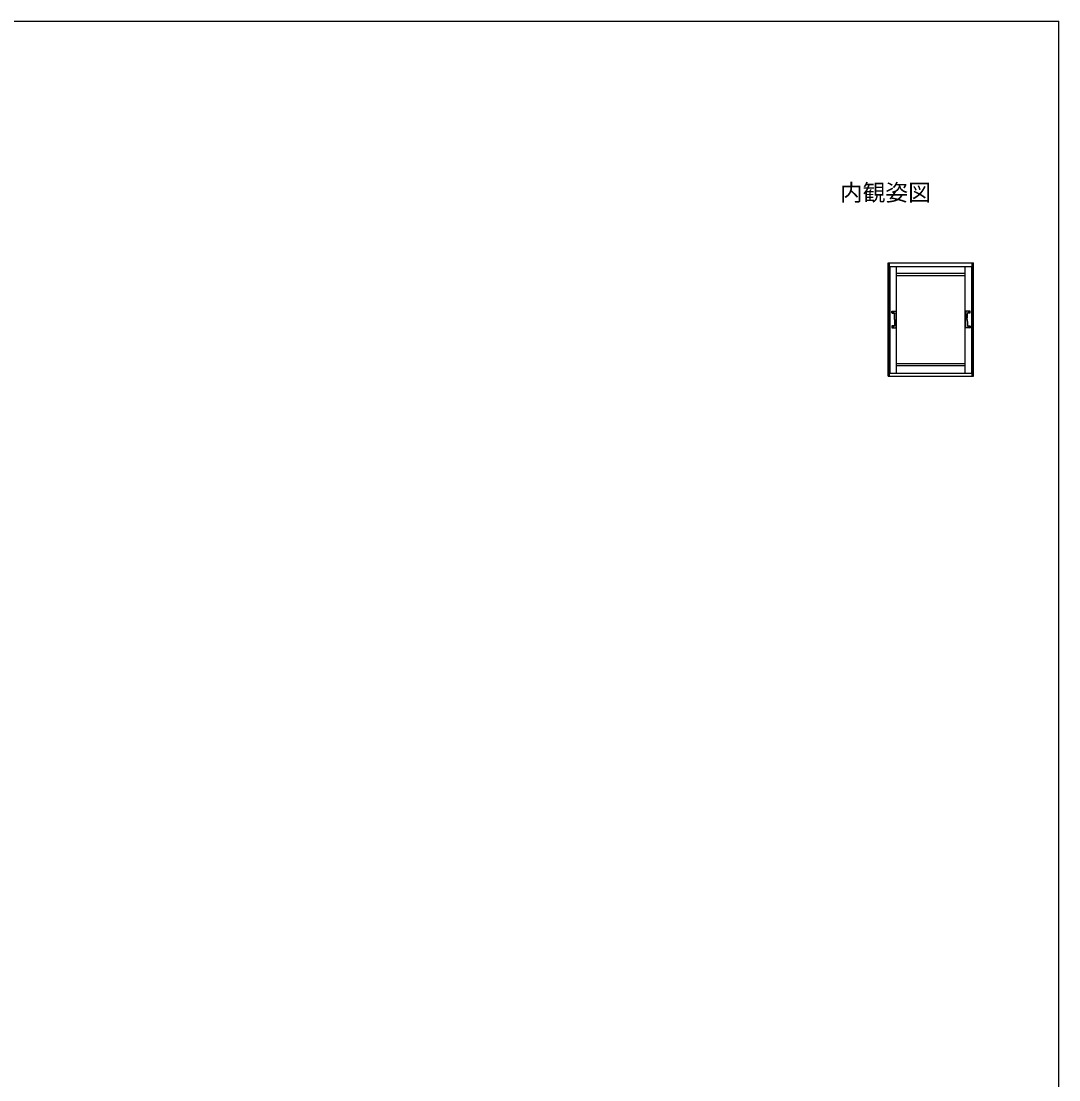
# Model space of a CAD drawing. Units: millimetres, scale not verified. Extents: x -525 to 525, y -782 to 777.
# Drawn here: x 160 to 525, y 374.9 to 747.5 of the extents above; entities that cross this region are included whole.
import ezdxf
from ezdxf.enums import TextEntityAlignment as Align

# ---------------------------------------------------------------- set-up
doc = ezdxf.new("R2010")
doc.units = ezdxf.units.MM
doc.header["$LTSCALE"] = 4
for name, color, linetype in [('0-1_USER1', 3, 'Continuous'), ('0-5_YKK_A1', 4, 'Continuous'), ('0-7_YKK_ZWAK', 7, 'Continuous')]:
    doc.layers.add(name, color=color, linetype=linetype)
doc.styles.add('ＭＳ ゴシック', font='')
doc.styles.get('ＭＳ ゴシック').set_extended_font_data('MS Gothic')

msp = doc.modelspace()

# ---------------------------------------------------------------- linework, layer by layer
at = {"layer": '0-5_YKK_A1'}
for p, q in [((465, 622.5), (465, 662.5)), ((465, 662.5), (495, 662.5)), ((465.5, 622.5), (465.5, 662.5)), ((465.5, 661.175), (494.5, 661.175)), ((465.65, 623.5), (465.65, 661.175)), ((467.9, 623.5), (467.9, 661.175)), ((492.1, 623.5), (492.1, 661.175)), ((494.35, 623.5), (494.35, 661.175)), ((494.5, 622.5), (494.5, 662.5)), ((495, 622.5), (495, 662.5)), ((467.9, 658.85), (492.1, 658.85)), ((467.9, 658.03), (492.1, 658.03)), ((466.235, 644.86), (466.235, 645.4)), ((466.257, 644.807), (466.275, 644.789)), ((466.31, 645.475), (467.66, 645.475)), ((466.328, 644.766), (467.1, 644.757)), ((466.583, 645.143), (466.583, 645.108)), ((466.643, 645.143), (466.583, 645.143)), ((466.643, 645.108), (466.583, 645.108)), ((466.703, 645.228), (466.668, 645.228)), ((466.668, 645.228), (466.668, 645.168)), ((466.668, 645.083), (466.668, 645.023)), ((466.703, 645.023), (466.668, 645.023)), ((466.703, 645.228), (466.703, 645.168)), ((466.703, 645.083), (466.703, 645.023)), ((466.788, 645.143), (466.728, 645.143)), ((466.788, 645.108), (466.728, 645.108)), ((466.788, 645.143), (466.788, 645.108)), ((467.1, 644.757), (467.1, 644.757)), ((467.16, 644.654), (467.161, 644.592)), ((467.685, 644.6), (467.687, 644.659)), ((467.693, 644.794), (467.706, 644.807)), ((467.735, 645.4), (467.735, 644.877)), ((492.265, 645.4), (492.265, 644.877)), ((492.307, 644.794), (492.294, 644.807)), ((492.315, 644.6), (492.313, 644.659)), ((493.69, 645.475), (492.34, 645.475)), ((492.84, 644.654), (492.839, 644.592)), ((493.672, 644.766), (492.9, 644.757)), ((492.9, 644.757), (492.9, 644.757)), ((493.213, 645.143), (493.213, 645.108)), ((493.273, 645.143), (493.213, 645.143)), ((493.273, 645.108), (493.213, 645.108)), ((493.333, 645.228), (493.298, 645.228)), ((493.298, 645.228), (493.298, 645.168)), ((493.298, 645.083), (493.298, 645.023)), ((493.333, 645.023), (493.298, 645.023)), ((493.333, 645.228), (493.333, 645.168)), ((493.333, 645.083), (493.333, 645.023)), ((493.418, 645.143), (493.358, 645.143)), ((493.418, 645.108), (493.358, 645.108)), ((493.418, 645.143), (493.418, 645.108)), ((493.743, 644.807), (493.725, 644.789)), ((493.765, 644.86), (493.765, 645.4)), ((466.235, 640.14), (466.235, 639.6)), ((466.275, 640.211), (466.257, 640.193)), ((466.31, 639.525), (467.66, 639.525)), ((467.1, 640.243), (466.328, 640.234)), ((466.583, 639.893), (466.583, 639.858)), ((466.643, 639.893), (466.583, 639.893)), ((466.643, 639.858), (466.583, 639.858)), ((466.703, 639.978), (466.668, 639.978)), ((466.668, 639.978), (466.668, 639.918)), ((466.668, 639.833), (466.668, 639.773)), ((466.703, 639.773), (466.668, 639.773)), ((466.703, 639.978), (466.703, 639.918)), ((466.703, 639.833), (466.703, 639.773)), ((466.788, 639.893), (466.728, 639.893)), ((466.788, 639.858), (466.728, 639.858)), ((466.788, 639.893), (466.788, 639.858)), ((467.1, 640.243), (467.1, 640.243)), ((467.161, 640.403), (467.16, 640.346)), ((467.687, 640.341), (467.685, 640.402)), ((467.706, 640.193), (467.693, 640.206)), ((467.735, 639.6), (467.735, 640.123)), ((492.265, 639.6), (492.265, 640.123)), ((492.294, 640.193), (492.307, 640.206)), ((492.313, 640.341), (492.315, 640.402)), ((493.69, 639.525), (492.34, 639.525)), ((492.839, 640.403), (492.84, 640.346)), ((492.9, 640.243), (493.672, 640.234)), ((492.9, 640.243), (492.9, 640.243)), ((493.213, 639.893), (493.213, 639.858)), ((493.273, 639.893), (493.213, 639.893)), ((493.273, 639.858), (493.213, 639.858)), ((493.333, 639.978), (493.298, 639.978)), ((493.298, 639.978), (493.298, 639.918)), ((493.298, 639.833), (493.298, 639.773)), ((493.333, 639.773), (493.298, 639.773)), ((493.333, 639.978), (493.333, 639.918)), ((493.333, 639.833), (493.333, 639.773)), ((493.418, 639.893), (493.358, 639.893)), ((493.418, 639.858), (493.358, 639.858)), ((493.418, 639.893), (493.418, 639.858)), ((493.725, 640.211), (493.743, 640.193)), ((493.765, 640.14), (493.765, 639.6)), ((467.9, 627.07), (492.1, 627.07)), ((467.9, 626.25), (492.1, 626.25)), ((465, 622.5), (495, 622.5)), ((494.5, 623.5), (465.5, 623.5))]:
    msp.add_line(p, q, dxfattribs=at)
for points in [[(467.1, 644.757), (467.139, 644.756), (467.156, 644.755)], [(467.16, 644.66), (467.16, 644.657), (467.16, 644.654)], [(467.687, 644.673), (467.688, 644.704), (467.689, 644.733), (467.69, 644.76), (467.692, 644.783), (467.694, 644.798), (467.695, 644.808), (467.695, 644.812), (467.695, 644.812)], [(467.687, 644.659), (467.687, 644.672), (467.687, 644.673)], [(492.313, 644.673), (492.312, 644.704), (492.311, 644.733), (492.31, 644.76), (492.308, 644.783), (492.306, 644.798), (492.305, 644.808), (492.305, 644.812), (492.305, 644.812)], [(492.313, 644.659), (492.313, 644.672), (492.313, 644.673)], [(492.84, 644.66), (492.84, 644.657), (492.84, 644.654)], [(492.9, 644.757), (492.861, 644.756), (492.844, 644.755)], [(467.181, 642.5), (467.181, 642.739), (467.18, 642.978), (467.178, 643.262), (467.176, 643.544), (467.173, 643.827), (467.169, 644.107), (467.165, 644.383), (467.161, 644.594)], [(467.181, 642.5), (467.181, 642.261), (467.18, 642.022), (467.178, 641.738), (467.176, 641.456), (467.173, 641.173), (467.169, 640.893), (467.165, 640.617), (467.161, 640.401)], [(467.685, 644.602), (467.681, 644.388), (467.677, 644.113), (467.673, 643.834), (467.67, 643.554), (467.668, 643.269), (467.667, 642.984), (467.666, 642.742), (467.666, 642.5)], [(467.685, 640.4), (467.681, 640.611), (467.677, 640.887), (467.673, 641.166), (467.67, 641.446), (467.668, 641.731), (467.667, 642.016), (467.666, 642.258), (467.666, 642.5)], [(492.315, 644.602), (492.319, 644.388), (492.323, 644.113), (492.327, 643.834), (492.33, 643.554), (492.332, 643.269), (492.333, 642.984), (492.334, 642.742), (492.334, 642.5)], [(492.315, 640.4), (492.319, 640.611), (492.323, 640.887), (492.327, 641.166), (492.33, 641.446), (492.332, 641.731), (492.333, 642.016), (492.334, 642.258), (492.334, 642.5)], [(492.819, 642.5), (492.819, 642.739), (492.82, 642.978), (492.822, 643.262), (492.824, 643.544), (492.827, 643.827), (492.831, 644.107), (492.835, 644.383), (492.839, 644.594)], [(492.819, 642.5), (492.819, 642.261), (492.82, 642.022), (492.822, 641.738), (492.824, 641.456), (492.827, 641.173), (492.831, 640.893), (492.835, 640.617), (492.839, 640.401)], [(467.1, 640.243), (467.139, 640.244), (467.156, 640.245)], [(467.16, 640.346), (467.16, 640.332), (467.159, 640.319)], [(467.687, 640.338), (467.687, 640.34), (467.687, 640.341)], [(492.313, 640.338), (492.313, 640.34), (492.313, 640.341)], [(492.84, 640.346), (492.84, 640.332), (492.841, 640.319)], [(492.9, 640.243), (492.861, 640.244), (492.844, 640.245)]]:
    msp.add_lwpolyline(points, dxfattribs=at)
for centre, radius in [((466.685, 645.125), 0.2), ((466.685, 645.125), 0.188), ((493.315, 645.125), 0.2), ((493.315, 645.125), 0.188), ((466.685, 639.875), 0.2), ((466.685, 639.875), 0.188), ((493.315, 639.875), 0.2), ((493.315, 639.875), 0.188)]:
    msp.add_circle(centre, radius, dxfattribs=at)
for centre, radius, start, end in [((466.643, 645.168), 0.025, 270, 0), ((466.643, 645.083), 0.025, 0, 90), ((466.728, 645.168), 0.025, 180, 270), ((466.728, 645.083), 0.025, 90, 180), ((465.994, 644.666), 1.166, 359.74719, 7.19057), ((494.006, 644.666), 1.166, 172.80943, 180.25281), ((493.273, 645.168), 0.025, 270, 0), ((493.273, 645.083), 0.025, 0, 90), ((493.358, 645.168), 0.025, 180, 270), ((493.358, 645.083), 0.025, 90, 180), ((466.643, 639.918), 0.025, 270, 0), ((466.643, 639.833), 0.025, 0, 90), ((466.728, 639.918), 0.025, 180, 270), ((466.728, 639.833), 0.025, 90, 180), ((466.105, 640.323), 1.054, 352.71162, 359.79125), ((468.855, 640.332), 1.169, 179.67394, 187.06236), ((491.145, 640.332), 1.169, 352.93764, 0.32606), ((493.895, 640.323), 1.054, 180.20875, 187.28838), ((493.273, 639.918), 0.025, 270, 0), ((493.273, 639.833), 0.025, 0, 90), ((493.358, 639.918), 0.025, 180, 270), ((493.358, 639.833), 0.025, 90, 180)]:
    msp.add_arc(centre, radius, start, end, dxfattribs=at)
for centre, major_axis, ratio, start_param, end_param in [((466.31, 645.4), (-0.0532, 0.0532), 0.99628, 5.4996506, 7.06672), ((466.31, 644.86), (-0.053, 0.0535), 0.996248, 0.787871, 1.5707963), ((466.329, 644.841), (0.075, -0.0006), 0.998738, 3.1478025, 4.7136154), ((467.239, 644.849), (0.0844, -0.0562), 0.985843, 3.7245453, 4.2539951), ((467.66, 645.4), (0.0532, 0.0532), 0.99628, 5.4996506, 7.06672), ((467.635, 644.877), (0.0707, 0.0713), 0.996248, 4.712389, 5.4953143), ((492.34, 645.4), (-0.0532, 0.0532), 0.99628, 5.4996506, 7.06672), ((492.365, 644.877), (-0.0707, 0.0713), 0.996248, 0.787871, 1.5707963), ((492.761, 644.849), (-0.0844, -0.0562), 0.985843, 2.0291902, 2.55864), ((493.671, 644.841), (-0.075, -0.0006), 0.998738, 1.5695699, 3.1353828), ((493.69, 645.4), (0.0532, 0.0532), 0.99628, 5.4996506, 7.06672), ((493.69, 644.86), (0.053, 0.0535), 0.996248, 4.712389, 5.4953143), ((466.31, 640.14), (-0.053, -0.0535), 0.996248, 4.712389, 5.4953143), ((466.31, 639.6), (-0.0532, -0.0532), 0.99628, 5.4996506, 7.06672), ((466.329, 640.159), (0.075, 0.0006), 0.998738, 1.5695699, 3.1353828), ((467.239, 640.151), (0.0844, 0.0562), 0.985843, 2.0292017, 2.55864), ((467.66, 639.6), (0.0532, -0.0532), 0.99628, 5.4996506, 7.06672), ((467.635, 640.123), (0.0707, -0.0713), 0.996248, 0.787871, 1.5707963), ((492.365, 640.123), (-0.0707, -0.0713), 0.996248, 4.712389, 5.4953143), ((492.34, 639.6), (-0.0532, -0.0532), 0.99628, 5.4996506, 7.06672), ((492.761, 640.151), (-0.0844, 0.0562), 0.985843, 3.7245453, 4.2539836), ((493.671, 640.159), (-0.075, 0.0006), 0.998738, 3.1478025, 4.7136154), ((493.69, 639.6), (0.0532, -0.0532), 0.99628, 5.4996506, 7.06672), ((493.69, 640.14), (0.053, -0.0535), 0.996248, 0.787871, 1.5707963)]:
    msp.add_ellipse(centre, major_axis=major_axis, ratio=ratio, start_param=start_param, end_param=end_param, dxfattribs=at)
at = {"layer": '0-7_YKK_ZWAK'}
msp.add_line((-525, 747.5), (525, 747.5), dxfattribs=at)
msp.add_lwpolyline([(-525, -782.5), (525, -782.5), (525, 747.5)], dxfattribs=at)

# ---------------------------------------------------------------- texts
at = {"layer": '0-1_USER1', "style": 'ＭＳ ゴシック'}
msp.add_text('内観姿図', height=5.865, dxfattribs=at).set_placement((448, 682.5), align=Align.BOTTOM_LEFT)

doc.saveas('drawing.dxf')
